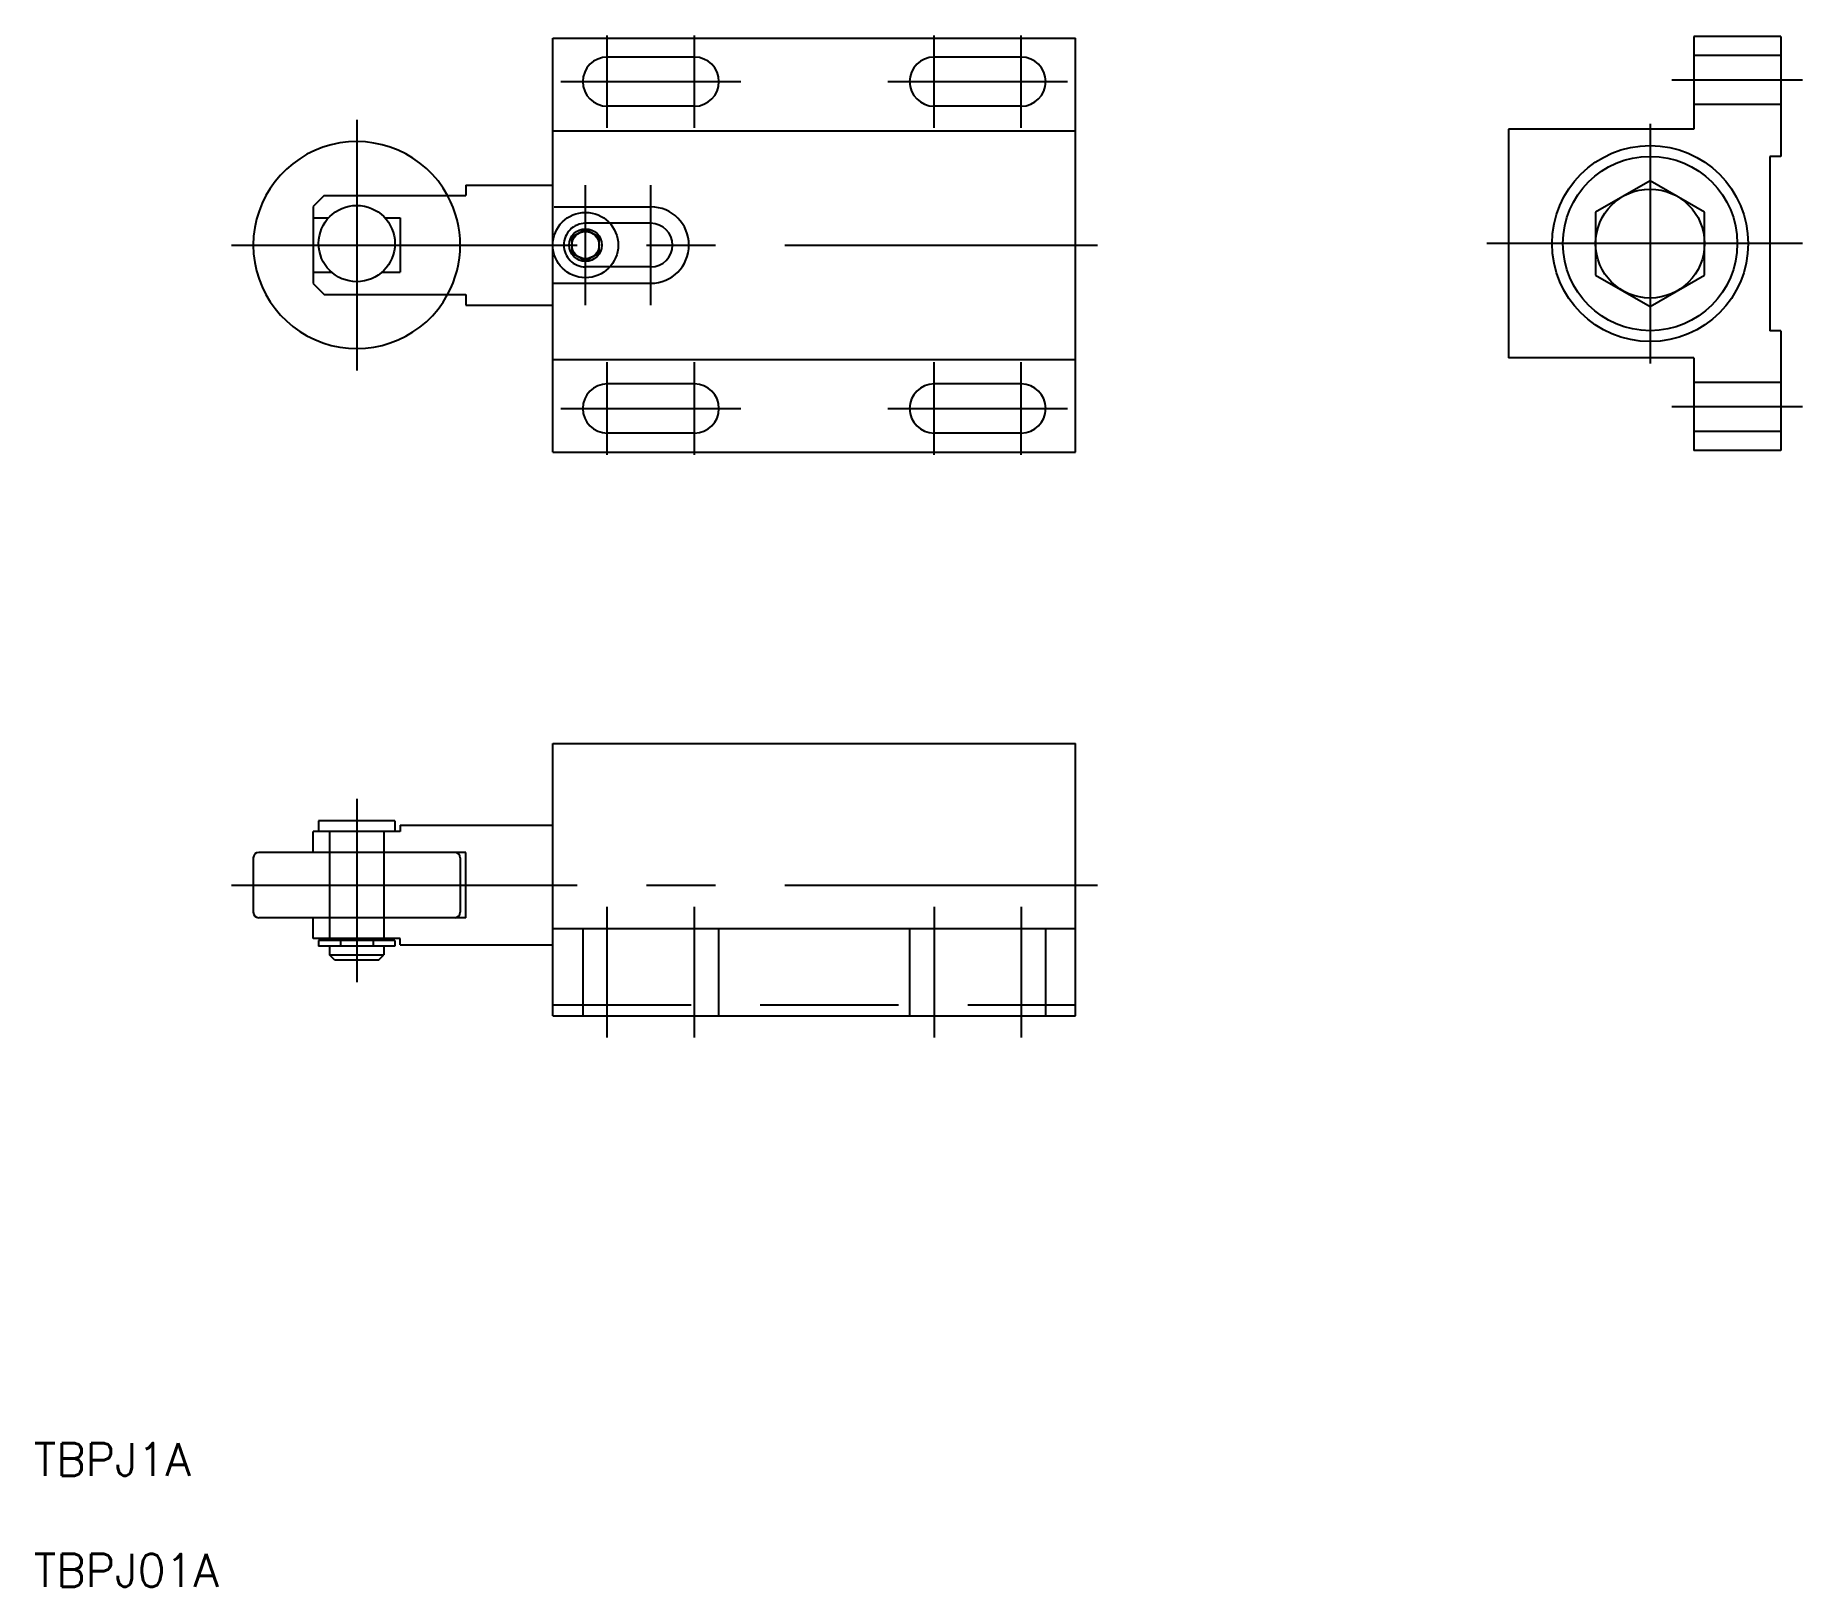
# Model space of a CAD drawing. Extents: x -30 to 133, y -123 to 19.
import ezdxf

# ---------------------------------------------------------------- set-up
doc = ezdxf.new("R2010")
doc.units = 0
doc.linetypes.add('CENTER', pattern=[50.8, 31.75, -6.35, 6.35, -6.35])
doc.linetypes.add('DASHED', pattern=[19.05, 12.7, -6.35])
doc.layers.get('0').update_dxf_attribs({"linetype": 'CONTINUOUS'})
doc.layers.add('CENTER', color=1, linetype='CENTER')
doc.styles.get("Standard").update_dxf_attribs({"font": 'txt.shx', "height": 3, "bigfont": 'bigfont.shx'})

msp = doc.modelspace()

# ---------------------------------------------------------------- linework, layer by layer
at = {"color": 7, "linetype": 'CONTINUOUS'}
for p, q in [((18, 19), (66, 19)), ((18, -19), (18, 19)), ((66, -19), (66, 19)), ((122.74, 19.14), (122.74, 10.64)), ((130.74, 19.14), (122.74, 19.14)), ((130.74, 19.14), (130.74, 8.14)), ((31, 17.25), (23, 17.25)), ((61, 17.25), (53, 17.25)), ((31, 12.75), (23, 12.75)), ((61, 12.75), (53, 12.75)), ((18, 10.5), (66, 10.5)), ((105.74, 10.64), (105.74, -10.36)), ((122.74, 10.64), (105.74, 10.64)), ((0, 8.76), (0, -8.49)), ((129.74, 8.14), (129.74, -7.86)), ((130.74, 8.14), (129.74, 8.14)), ((10, 5.5), (18, 5.5)), ((10, 5.5), (10, 4.54)), ((118.74, 5.91), (113.74, 3.02)), ((123.74, 3.02), (118.74, 5.91)), ((-3, 4.54), (-4, 3.54)), ((-4, 3.54), (-4, -3.54)), ((-3, 4.54), (10, 4.54)), ((18.12, 3.5), (27, 3.5)), ((-4, 2.5), (-2.58, 2.5)), ((2.58, 2.5), (4, 2.5)), ((4, 2.5), (4, -2.5)), ((27, 2), (23.24, 2)), ((113.74, 3.02), (113.74, -2.75)), ((123.74, -2.75), (123.74, 3.02)), ((21, 1.44), (19.75, 0.72)), ((19.75, 0.72), (19.75, -0.72)), ((22.25, 0.72), (21, 1.44)), ((22.25, -0.72), (22.25, 0.72)), ((19.75, -0.72), (21, -1.44)), ((21, -1.44), (22.25, -0.72)), ((-4, -2.5), (-2.3, -2.5)), ((2.3, -2.5), (4, -2.5)), ((27, -2), (23.24, -2)), ((113.74, -2.75), (118.74, -5.64)), ((118.74, -5.64), (123.74, -2.75)), ((-4, -3.54), (-3, -4.54)), ((-3, -4.54), (10, -4.54)), ((10, -4.54), (10, -5.5)), ((18, -3.5), (27, -3.5)), ((10, -5.5), (18, -5.5)), ((130.74, -7.86), (129.74, -7.86)), ((130.74, -7.86), (130.74, -18.86)), ((18, -10.5), (66, -10.5)), ((122.74, -10.36), (105.74, -10.36)), ((122.74, -10.36), (122.74, -18.86)), ((31, -12.75), (23, -12.75)), ((61, -12.75), (53, -12.75)), ((31, -17.25), (23, -17.25)), ((61, -17.25), (53, -17.25)), ((18, -19), (66, -19)), ((130.74, -18.86), (122.74, -18.86)), ((18, -45.74), (66, -45.74)), ((18, -70.74), (18, -45.74)), ((66, -70.74), (66, -45.74)), ((3.5, -52.84), (-3.5, -52.84)), ((-3.5, -52.84), (-3.5, -53.84)), ((3.5, -52.84), (3.5, -53.84)), ((4, -53.24), (18, -53.24)), ((4, -53.24), (4, -53.84)), ((4, -53.84), (-4, -53.84)), ((-4, -55.74), (-4, -53.84)), ((-9.5, -56.24), (-9.5, -61.24)), ((10, -55.74), (-9, -55.74)), ((9.5, -56.24), (9.5, -61.24)), ((10, -61.74), (10, -55.74)), ((10, -61.74), (-9, -61.74)), ((-4, -63.64), (-4, -61.74)), ((18, -62.74), (66, -62.74)), ((4, -63.64), (-4, -63.64)), ((3.5, -63.84), (-3.5, -63.84)), ((-3.5, -63.84), (-3.5, -64.34)), ((3.5, -64.34), (-3.5, -64.34)), ((-2.5, -63.64), (-2.5, -63.84)), ((-2.5, -64.34), (-2.5, -65.14)), ((-1.5, -63.84), (-1.5, -64.34)), ((1.5, -63.84), (1.5, -64.34)), ((2.5, -63.64), (2.5, -63.84)), ((2.5, -64.34), (2.5, -65.14)), ((3.5, -63.84), (3.5, -64.34)), ((4, -64.24), (4, -63.64)), ((4, -64.24), (18, -64.24)), ((-2.5, -65.14), (2.5, -65.14)), ((-2, -65.64), (-2.5, -65.14)), ((2, -65.64), (-2, -65.64)), ((2, -65.64), (2.5, -65.14)), ((18, -70.74), (66, -70.74))]:
    msp.add_line(p, q, dxfattribs=at)
at = {"color": 3, "linetype": 'DASHED'}
for p, q in [((130.74, 17.39), (122.74, 17.39)), ((130.74, 12.89), (122.74, 12.89)), ((23.24, 2), (21, 2)), ((23.24, -2), (21, -2)), ((130.74, -12.61), (122.74, -12.61)), ((130.74, -17.11), (122.74, -17.11)), ((-2.5, -53.84), (-2.5, -63.64)), ((2.5, -53.84), (2.5, -63.64)), ((20.75, -62.74), (20.75, -70.74)), ((33.25, -70.74), (33.25, -62.74)), ((50.75, -62.74), (50.75, -70.74)), ((63.25, -70.74), (63.25, -62.74)), ((18, -69.74), (66, -69.74))]:
    msp.add_line(p, q, dxfattribs=at)
at = {"color": 7, "linetype": 'CONTINUOUS'}
for centre, radius in [((118.74, 0.14), 9), ((118.74, 0.14), 8), ((118.74, 0.14), 5), ((0, 0.14), 3.5), ((21, 0), 3), ((21, 0), 1.5), ((21, 0), 1.25)]:
    msp.add_circle(centre, radius, dxfattribs=at)
for centre, radius, start, end in [((23, 15), 2.25, 90, 270), ((31, 15), 2.25, 270, 90), ((53, 15), 2.25, 90, 270), ((61, 15), 2.25, 270, 90), ((0, 0), 9.5, 28.5695, 331.4305), ((27, 0), 3.5, 270, 90), ((27, 0), 2, 270, 90), ((23, -15), 2.25, 90, 270), ((31, -15), 2.25, 270, 90), ((53, -15), 2.25, 90, 270), ((61, -15), 2.25, 270, 90), ((-9, -56.24), 0.5, 90, 180), ((9, -56.24), 0.5, 0, 90), ((-9, -61.24), 0.5, 180, 270), ((9, -61.24), 0.5, 270, 0)]:
    msp.add_arc(centre, radius, start, end, dxfattribs=at)
at = {"color": 3, "linetype": 'DASHED'}
for centre, radius, start, end in [((0, 0), 9.5, 331.4305, 28.5695), ((21, 0), 2, 90, 270)]:
    msp.add_arc(centre, radius, start, end, dxfattribs=at)
at = {"layer": 'CENTER', "color": 1, "linetype": 'CENTER'}
for p, q in [((23, 10.75), (23, 19.25)), ((31, 10.75), (31, 19.25)), ((53, 10.75), (53, 19.25)), ((61, 10.75), (61, 19.25)), ((18.75, 15), (35.25, 15)), ((48.75, 15), (65.25, 15)), ((132.74, 15.14), (120.74, 15.14)), ((0, 11.5), (0, -11.5)), ((118.74, 11.14), (118.74, -10.86)), ((21, -5.5), (21, 5.5)), ((27, -5.5), (27, 5.5)), ((-11.5, 0), (68, 0)), ((132.74, 0.14), (103.74, 0.14)), ((23, -19.25), (23, -10.75)), ((31, -19.25), (31, -10.75)), ((53, -19.25), (53, -10.75)), ((61, -19.25), (61, -10.75)), ((18.75, -15), (35.25, -15)), ((48.75, -15), (65.25, -15)), ((132.74, -14.86), (120.74, -14.86)), ((0, -50.84), (0, -67.64)), ((-11.5, -58.74), (68, -58.74)), ((23, -72.74), (23, -60.74)), ((31, -72.74), (31, -60.74)), ((53, -60.74), (53, -72.74)), ((61, -60.74), (61, -72.74))]:
    msp.add_line(p, q, dxfattribs=at)

# ---------------------------------------------------------------- texts
at = {"color": 7, "linetype": 'CONTINUOUS'}
for s, p in [('TBPJ1A', (-29.64, -112.96)), ('TBPJ01A', (-29.64, -123.14))]:
    msp.add_text(s, height=3, dxfattribs=at).set_placement(p)

doc.saveas('drawing.dxf')
